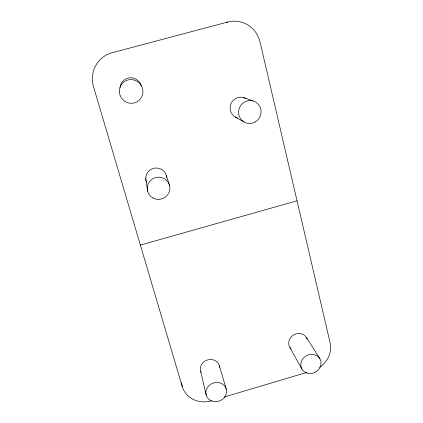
<?xml version="1.0" encoding="UTF-8"?>
<svg xmlns="http://www.w3.org/2000/svg" width="423" height="423" viewBox="0 0 423 423"><rect width="100%" height="100%" fill="white"/><g stroke="black" fill="none" stroke-linecap="round" stroke-linejoin="round"><path stroke-width="0.63" d="M226.617 22.551L227.812 22.012A27.569 26.559 -84.4 0 1 260.05 42.046L330.12 342.831A24.032 21.8 -30.5 0 1 319.682 367.296M224.232 397.028L306.728 372.446M140.383 245.091L297.031 200.798M227.812 22.012L112.164 52.727A27.807 27.12 53.8 0 0 93.515 86.694L182.25 386.596A24.312 22.128 -19.1 0 0 211.637 400.782M243.431 97.544L253.012 100.933M235.199 117.007L244.05 121.983M306.49 337.639L319.915 358.746A10.379 9.359 -30 0 1 310.477 373.546A10.379 9.359 -30 0 1 302.382 359.492A10.379 9.359 -30 0 1 319.915 358.746M289.797 347.336L301.969 369.168M166.334 175.545L169.486 185.274M219.357 365.736L226.284 389.128A10.49 9.491 -20 0 1 213.404 401.485A10.49 9.491 -20 0 1 208.988 385.639A10.49 9.491 -20 0 1 226.284 389.128M200.661 371.257L206.186 395.103M181.62 382.709L182.25 386.596M145.745 178.485L147.643 191.355M201.062 372.351A9.75 8.909 -19.7 0 1 207.883 359.809A9.75 8.909 -19.7 0 1 219.643 367.465M237.689 118.054A10.654 10.369 -67.7 0 1 230.99 103.741A10.654 10.369 -67.7 0 1 245.927 98.607M120.053 87.587A11.014 10.797 54.7 0 1 141.351 85.943M146.49 182.165A10.48 10.3 -7.5 0 1 153.956 168.264A10.48 10.3 -7.5 0 1 166.688 177.671M291.236 349.134A9.655 8.793 -30 0 1 293.44 335.021A9.655 8.793 -30 0 1 307.188 339.22M255.233 121.956A11.532 11.194 -65.3 0 0 255.704 102.08A11.532 11.194 -65.3 0 0 238.593 111.995A11.532 11.194 -65.3 0 0 255.233 121.956M119.355 91.416A11.939 11.717 53.8 0 0 137.216 101.716A11.939 11.717 53.8 0 0 136.872 81.174A11.939 11.717 53.8 0 0 119.355 91.416M152.93 197.959A11.342 11.104 -9.8 0 0 169.882 188.14A11.342 11.104 -9.8 0 0 152.84 178.718A11.342 11.104 -9.8 0 0 152.93 197.959"/></g></svg>
